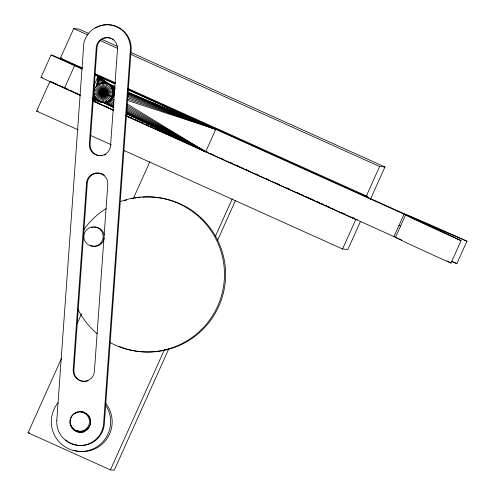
<?xml version="1.0" encoding="UTF-8"?>
<svg xmlns="http://www.w3.org/2000/svg" width="495" height="495" viewBox="0 0 495 495"><rect width="100%" height="100%" fill="white"/><g stroke="black" fill="none" stroke-linecap="round" stroke-linejoin="round"><path stroke-width="0.74" d="M97.874 84.589L98.097 76.292L99.544 76.428L114.945 83.438M114.871 86.637C108.782 82.733 98.158 80.431 94.489 88.679C91.748 94.316 95.851 101.673 102.1 102.273C115.211 104.092 116.783 83.346 103.709 82.968L103.313 92.658L102.1 102.273C112.464 105.466 119.45 89.867 109.896 84.534L98.097 76.292L93.697 86.093M113.844 107.737L102.013 102.069L98.969 101.32L108.43 83.791L98.097 76.292L96.376 86.606M96.977 85.901L98.097 76.292L106.908 83.655L103.313 92.658L100.491 101.933L103.616 102.416L113.343 107.112M113.794 105.726L106.883 102.267L105.367 102.131L103.313 92.658L98.097 76.292L105.231 83.111L102.069 83.042L101.982 83.531L98.097 76.292L98.988 84.286M98.969 101.32L100.491 101.463L97.571 100.46L103.313 92.658L109.698 85.369L109.896 84.534L108.374 84.391M97.713 99.99L96.333 99.377L103.313 92.658L110.837 86.551L111.214 85.505L114.772 86.996M80.419 95.263L40.967 77.48L51.035 55.081L52.476 55.211L82.238 68.626M78.204 129.863L36.611 111.115L49.859 81.644L80.165 95.306M82.306 67.92L60.452 58.07L73.699 28.599L79.014 29.087L88.883 33.536M61.349 59.598L61.974 58.206L60.452 58.07M168.981 348.412L114.227 470.25L110.428 469.904L28.06 432.779L61.609 358.126M77.121 323.619L81.551 313.756M133.143 198.965L149.917 161.642M110.428 469.904L164.55 349.476M215.189 236.796L232.279 198.761M217.404 240.663L235.447 200.518M123.317 150.195L342.546 249.004L355.794 219.533L357.31 219.675M128.125 88.568L366.387 195.958L379.634 166.487L384.949 166.976L370.371 199.417M367.284 197.48L367.909 196.094L366.387 195.958M360.546 221.284L347.861 249.492L342.546 249.004M440.742 231.679L441.373 230.28L466.94 241.22L456.873 263.618L451.477 261.484M452.715 237L453.34 235.601M456.873 238.887L457.498 237.489M461.068 240.681A51.709 0.99 24.2 0 1 405.572 214.898L395.505 237.297A51.709 0.99 24.2 0 0 451.001 263.08L461.068 240.681L428.286 224.854L404.755 214.248M96.581 98.808L95.3 98.103L103.313 92.658L111.759 87.912L112.353 86.693L115.205 87.869M102.521 83.414L103.709 82.968M94.502 96.667L103.313 92.658L112.433 89.409L113.275 88.054L115.428 88.921M93.951 95.114L103.313 92.658L112.848 91L113.955 89.552L112.433 89.409M93.673 93.493L103.313 92.658L112.99 92.639L114.37 91.142L112.848 91M93.945 90.232L103.313 92.658L112.854 94.279L114.512 92.782L112.99 92.639M95.288 87.244L103.313 92.658L112.445 95.869L114.376 94.415L112.854 94.279M93.4 94.898L94.594 94.056M96.315 85.963L103.313 92.658L110.855 98.734L113.287 97.509L94.489 88.679M97.546 84.874L103.313 92.658L109.717 99.922L112.371 98.87L114.388 100.015M112.136 96.636L113.961 96.011L112.445 95.869M98.944 84.008L103.313 92.658L108.399 100.906L111.239 100.064L113.937 101.537M93.116 97.49L95.294 96.977M102.069 83.042L103.313 92.658L106.932 101.648L109.921 101.042L113.992 103.201M105.367 102.131L108.455 101.784L113.93 104.6M93.159 98.431L96.092 98.276M106.858 83.315L105.336 83.172L103.313 92.658L103.74 102.341L106.883 102.267M102.1 102.273L105.256 102.484L113.572 106.555M93.666 91.853L103.313 92.658L111.771 97.367L113.287 97.509M92.565 99.074L97.1 99.452M76.007 65.816L74.566 65.686L64.498 88.085L65.94 88.215M40.967 77.48L42.409 77.61M106.908 83.655L108.43 83.791M109.698 85.369L111.214 85.505M110.837 86.551L112.353 86.693M111.759 87.912L113.275 88.054M110.855 98.734L112.371 98.87M109.717 99.922L111.239 100.064M108.399 100.906L109.921 101.042M106.932 101.648L108.455 101.784M100.491 101.933L102.013 102.069L100.999 101.667M103.74 102.341L105.256 102.484M36.611 111.115L38.134 111.257M217.212 129.461L215.764 129.325L127.147 100.324M207.145 151.86L205.697 151.724L126.367 113.732M405.479 214.316L404.031 214.18L393.971 236.579L394.688 236.647M28.06 432.779L29.582 432.915M92.454 99.458L98.35 100.473M102.545 102.187L103.616 102.416M93.159 99.829L100.491 101.463M92.447 99.761L102.013 102.069M406.952 214.978L420.688 220.659A51.709 0.99 24.2 0 1 466.94 241.22M428.286 224.854L441.373 230.28M127.506 98.938L215.764 129.325L205.697 151.724L126.534 113.485M127.531 97.478L215.764 129.325L128.248 89.49M127.314 96.018L215.764 129.325L127.66 92.045M127.574 94.873L215.764 129.325L128.285 92.664M127.611 93.827L215.764 129.325L128.044 93.159M92.967 100.893L113.404 110.02M126.095 115.682L133.143 118.825M134.547 119.456L138.779 121.343M140.19 121.974L143.006 123.23M145.827 124.486L148.649 125.749M150.053 126.374L152.875 127.636M155.696 128.892L158.511 130.154M159.922 130.779L164.148 132.666M168.38 134.553L165.559 133.297L167.687 134.207M170.497 135.5L174.017 137.072L170.509 135.482M177.544 138.643L175.428 137.703L177.556 138.656M183.181 141.162L181.065 140.221L183.899 141.514M186.002 142.418L187.407 143.049L186.015 142.467M195.865 146.823L197.276 147.454M101.574 39.254L117.785 46.561M131.181 52.6L384.949 166.976M73.699 28.599L87.794 34.953M99.78 40.355L117.402 48.293M130.092 54.017L379.634 166.487M94.991 73.637L115.434 82.851M94.7 74.244L115.044 83.414M127.729 89.131L431.918 226.234M51.035 55.081L82.182 69.121M94.638 74.733L115.007 83.915M127.691 89.632L430.477 226.097M399.001 225.38L400.474 226.042M51.375 81.786L53.491 82.739M54.902 83.377L57.717 84.645M60.539 85.913L63.36 87.188M64.771 87.825L67.586 89.094M70.408 90.362L73.229 91.637M76.051 92.905L77.455 93.543M95.783 101.803L98.604 103.071M105.652 106.252L108.473 107.52M126.095 115.465L128.917 116.733M131.033 117.686L132.443 118.324M135.259 119.592L138.08 120.867M140.902 122.135L142.312 122.772M145.833 124.363L147.949 125.315M150.771 126.584L152.182 127.221M155.702 128.805L157.818 129.758M160.64 131.033L162.051 131.67M190.952 144.695L193.768 145.963M195.884 146.916L197.295 147.553M200.815 149.143L203.637 150.412M205.753 151.365L207.164 152.002M210.684 153.586L213.506 154.861M220.553 158.035L223.375 159.31M230.422 162.484L232.539 163.437M236.065 165.027L238.881 166.295M240.292 166.933L242.408 167.885M245.935 169.476L248.75 170.744M255.804 173.924L258.619 175.193M265.673 178.373L268.488 179.642M275.542 182.816L279.768 184.728M286.815 187.902L289.637 189.17M296.684 192.351L299.506 193.619M300.917 194.257L303.738 195.525M306.553 196.8L309.375 198.068M310.786 198.705L313.607 199.974M316.423 201.248L319.244 202.517M322.066 203.785L323.476 204.423M326.292 205.691L329.113 206.966M331.935 208.234L333.345 208.871M341.804 212.683L344.619 213.958M351.673 217.132L354.488 218.4M92.967 100.912L113.398 110.125M126.083 115.842L401.68 240.056M92.856 101.029L113.299 110.243M125.99 115.96L355.794 219.533M90.183 135.265L111.332 144.794M126.732 113.008L205.697 151.724L127.166 104.024M126.231 111.95L205.697 151.724L127.252 105.701M126.262 110.93L205.697 151.724L127.141 107.236M126.225 109.667L205.697 151.724L126.757 108.547M447.084 261.001L451.001 263.08M98.097 76.292L103.591 83.185M142.622 197.14A77.56 77.424 -84.8 0 1 225.231 282.169A77.56 77.424 -84.8 0 1 127.481 349.235M126.77 349.037A77.56 77.424 -84.8 0 1 119.109 346.389M124.573 200.642A77.56 77.424 -84.8 0 1 126.689 199.992M131.689 198.724A77.56 77.424 -84.8 0 1 133.13 198.421M134.578 198.149A77.56 77.424 -84.8 0 1 136.032 197.901M137.492 197.684A77.56 77.424 -84.8 0 1 140.419 197.332M120.644 201.49A77.56 77.424 -84.8 0 1 224.254 280.226A77.56 77.424 -84.8 0 1 109.983 342.497M97.218 333.772A77.56 77.424 -84.8 0 1 77.752 309.004M83.742 229.76A77.56 77.424 -84.8 0 1 106.085 208.587M93.827 227.038A9.696 9.677 -84.8 0 1 104.167 234.921M104.21 238.2A9.696 9.677 -84.8 0 1 90.412 245.415M91.686 227.471A9.696 9.677 -84.8 0 1 92.744 227.193M75.252 444.832A23.5 23.457 -84.8 0 0 104.334 423.998L131.125 50.106A23.593 23.55 -84.8 0 0 101.852 25.474M74.597 444.659A23.5 23.457 -84.8 0 1 68.397 441.887M67.827 441.515A23.5 23.457 -84.8 0 1 65.662 439.857M81.26 411.698A10.339 10.321 -84.8 0 1 84.676 412.391M84.936 431.578A10.339 10.321 -84.8 0 1 83.828 431.968M83.265 432.116A10.339 10.321 -84.8 0 1 71.175 425.335M75.184 413.467A10.339 10.321 -84.8 0 1 77.802 412.193M102.898 174.314A10.667 10.649 -84.8 0 0 87.318 182.995L73.922 369.982A10.667 10.649 -84.8 0 0 88.104 380.785M103.412 174.605A10.667 10.649 -84.8 0 1 104.383 175.261M95.628 28.054A23.593 23.55 -84.8 0 1 98.029 26.81M98.647 26.544A23.593 23.55 -84.8 0 1 101.203 25.653M105.881 154.391A10.667 10.649 -84.8 0 1 104.278 155.121M102.576 155.572A10.667 10.649 -84.8 0 1 101.413 155.715M100.237 155.727A10.667 10.649 -84.8 0 1 90.09 144.311L97.014 47.638A10.667 10.649 -84.8 0 1 110.991 38.22M112.612 38.913A10.667 10.649 -84.8 0 1 113.621 39.52M105.553 403.147A29.731 29.681 -84.8 0 1 73.842 450.314M105.33 404.737A29.731 29.681 -84.8 0 1 100.064 444.479A29.731 29.681 -84.8 0 1 60.074 442.852A29.731 29.681 -84.8 0 1 58.076 402.812M81.366 412.044A9.696 9.677 -84.8 0 1 90.399 419.537M90.505 420.076A9.696 9.677 -84.8 0 1 76.626 430.39M451.589 261.212A51.709 0.99 24.2 0 1 456.873 263.618M56.795 420.379L56.783 420.577A23.5 23.457 -84.8 0 0 78.519 445.407A23.5 23.457 -84.8 0 0 103.573 423.924L130.364 50.032A23.593 23.55 -84.8 0 0 107.118 24.682A23.593 23.55 -84.8 0 0 83.364 49.58L56.795 420.379M86.557 182.921L73.161 369.907A10.667 10.649 -84.8 0 0 83.018 381.305A10.667 10.649 -84.8 0 0 94.397 371.429L107.792 184.443A10.667 10.649 -84.8 0 0 97.936 173.046A10.667 10.649 -84.8 0 0 86.557 182.921M96.259 47.563L89.329 144.243A10.667 10.649 -84.8 0 0 99.186 155.64A10.667 10.649 -84.8 0 0 110.564 145.765L117.494 49.085A10.667 10.649 -84.8 0 0 107.644 37.632A10.667 10.649 -84.8 0 0 96.259 47.563M100.77 242.996A9.696 9.677 -84.8 0 0 95.417 227.087A9.696 9.677 -84.8 0 0 84.336 239.691A9.696 9.677 -84.8 0 0 100.77 242.996M87.943 428.806A10.339 10.321 -84.8 0 0 82.238 411.828A10.339 10.321 -84.8 0 0 70.414 425.267A10.339 10.321 -84.8 0 0 87.943 428.806M87.015 428.119A9.696 9.677 -84.8 0 0 81.854 412.143A9.696 9.677 -84.8 0 0 70.618 424.611A9.696 9.677 -84.8 0 0 87.015 428.119"/></g></svg>
